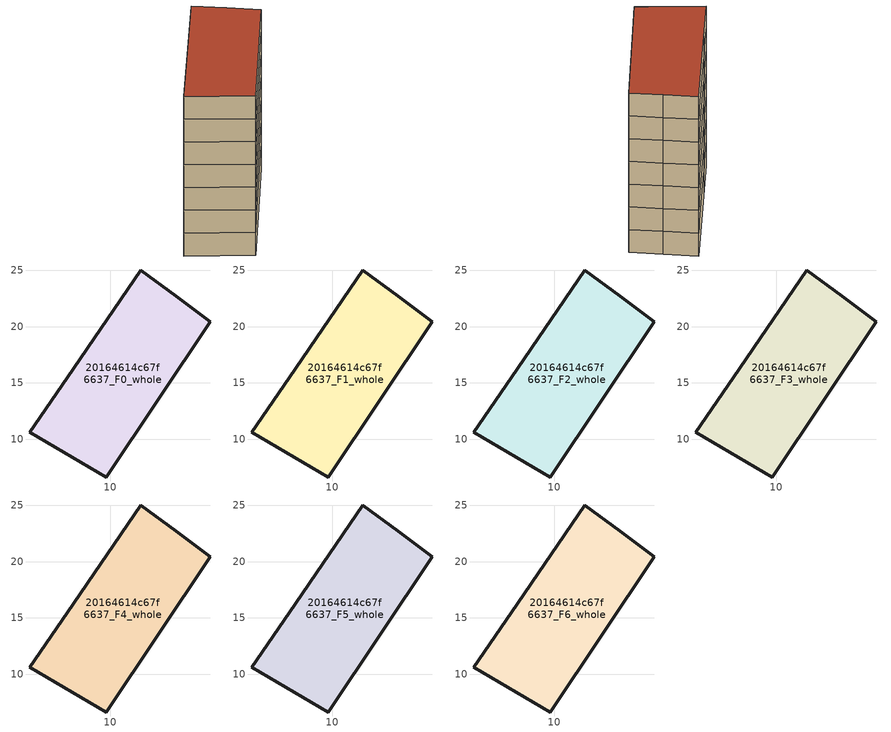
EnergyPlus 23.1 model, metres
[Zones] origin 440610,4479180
20164614c67f6637_F0_whole
 floor ground (EU_floor_Construction): 15.88,22.7 18.89,20.43 9.65,6.63 2.88,10.62 6.18,15.44 12.74,25.03 z0
 wall outside (EU_wall_Construction): 18.89,20.43 15.88,22.7 12.74,25.03 6.18,15.44 2.88,10.62 9.65,6.63 18.89,20.43 z0:3
20164614c67f6637_F1_whole
 floor to 20164614c67f6637_F0_whole (EU_floor_Construction): 15.88,22.7 18.89,20.43 9.65,6.63 2.88,10.62 6.18,15.44 12.74,25.03 z3
 wall outside (EU_wall_Construction): 18.89,20.43 15.88,22.7 12.74,25.03 6.18,15.44 2.88,10.62 9.65,6.63 18.89,20.43 z3:6
20164614c67f6637_F2_whole
 floor to 20164614c67f6637_F1_whole (EU_floor_Construction): 15.88,22.7 18.89,20.43 9.65,6.63 2.88,10.62 6.18,15.44 12.74,25.03 z6
 wall outside (EU_wall_Construction): 18.89,20.43 15.88,22.7 12.74,25.03 6.18,15.44 2.88,10.62 9.65,6.63 18.89,20.43 z6:9
20164614c67f6637_F3_whole
 floor to 20164614c67f6637_F2_whole (EU_floor_Construction): 15.88,22.7 18.89,20.43 9.65,6.63 2.88,10.62 6.18,15.44 12.74,25.03 z9
 wall outside (EU_wall_Construction): 18.89,20.43 15.88,22.7 12.74,25.03 6.18,15.44 2.88,10.62 9.65,6.63 18.89,20.43 z9:12
20164614c67f6637_F4_whole
 floor to 20164614c67f6637_F3_whole (EU_floor_Construction): 15.88,22.7 18.89,20.43 9.65,6.63 2.88,10.62 6.18,15.44 12.74,25.03 z12
 wall outside (EU_wall_Construction): 18.89,20.43 15.88,22.7 12.74,25.03 6.18,15.44 2.88,10.62 9.65,6.63 18.89,20.43 z12:15
20164614c67f6637_F5_whole
 floor to 20164614c67f6637_F4_whole (EU_floor_Construction): 15.88,22.7 18.89,20.43 9.65,6.63 2.88,10.62 6.18,15.44 12.74,25.03 z15
 wall outside (EU_wall_Construction): 18.89,20.43 15.88,22.7 12.74,25.03 6.18,15.44 2.88,10.62 9.65,6.63 18.89,20.43 z15:18
20164614c67f6637_F6_whole
 floor to 20164614c67f6637_F5_whole (EU_floor_Construction): 15.88,22.7 18.89,20.43 9.65,6.63 2.88,10.62 6.18,15.44 12.74,25.03 z18
 wall outside (EU_wall_Construction): 18.89,20.43 15.88,22.7 12.74,25.03 6.18,15.44 2.88,10.62 9.65,6.63 18.89,20.43 z18:21
 roof outside (EU_roof_Construction): 9.65,6.63 18.89,20.43 15.88,22.7 12.74,25.03 6.18,15.44 2.88,10.62 z21
[Building]
EU S2 Campaign: North Axis=0; Terrain=City; Solar Distribution=FullExterior
[Site:Location]
Madrid: Latitude=40.5; Longitude=-3.5; Time Zone=1; Elevation=609
[SizingPeriod:WeatherFileDays]
AnnualSizingPeriod: Begin Month=1; Begin Day of Month=1; End Month=12; End Day of Month=31; Day of Week for Start Day=Monday; Use Weather File Daylight Saving Period=No; Use Weather File Rain and Snow Indicators=No
[MATERIAL]
EU_InternalMass_Material: Roughness=MediumRough; Thickness=0.1; Conductivity=1; Density=1800; Specific Heat=900; Thermal Absorptance=0.9; Solar Absorptance=0.7; Visible Absorptance=0.7
[MATERIAL:NOMASS] Roughness=MediumRough; Thermal Absorptance=0.9; Solar Absorptance=0.7; Visible Absorptance=0.7
Name | Thermal Resistance
EU_wall_NoMass | 1.60022
EU_roof_NoMass | 1.57597
EU_floor_NoMass | 0.470652
[CONSTRUCTION]
EU_wall_Construction: EU_wall_NoMass
EU_roof_Construction: EU_roof_NoMass
EU_floor_Construction: EU_floor_NoMass
EU_InternalMass_Construction: EU_InternalMass_Material
[ZONE] Type=1; Multiplier=1; Ceiling Height=autocalculate; Volume=396.557; Floor Area=autocalculate; Part of Total Floor Area=Yes
20164614c67f6637_F0_whole; 20164614c67f6637_F1_whole; 20164614c67f6637_F2_whole; 20164614c67f6637_F3_whole; 20164614c67f6637_F4_whole; 20164614c67f6637_F5_whole; 20164614c67f6637_F6_whole
[INTERNALMASS] Construction=EU_InternalMass_Construction; Surface Area=132.186
Name | Zone or ZoneList
20164614c67f6637_F0_whole_EU_InternalMass | 20164614c67f6637_F0_whole
20164614c67f6637_F1_whole_EU_InternalMass | 20164614c67f6637_F1_whole
20164614c67f6637_F2_whole_EU_InternalMass | 20164614c67f6637_F2_whole
20164614c67f6637_F3_whole_EU_InternalMass | 20164614c67f6637_F3_whole
20164614c67f6637_F4_whole_EU_InternalMass | 20164614c67f6637_F4_whole
20164614c67f6637_F5_whole_EU_InternalMass | 20164614c67f6637_F5_whole
20164614c67f6637_F6_whole_EU_InternalMass | 20164614c67f6637_F6_whole
[OTHEREQUIPMENT] Fuel Type=Electricity; Design Level Calculation Method=Watts/Area; Power per Zone Floor Area=1; Fraction Latent=0; Fraction Radiant=0; Fraction Lost=0; Carbon Dioxide Generation Rate=0; EndUse Subcategory=EU_Step8_InternalGains
Name | Zone or ZoneList or Space or SpaceList | Schedule
EU_Step8_InternalGain_20164614c67f6637_F0_whole_f000 | 20164614c67f6637_F0_whole | EU_Step8_GainSchedule_20164614c67f6637_F0_whole_f000
EU_Step8_InternalGain_20164614c67f6637_F1_whole_f000 | 20164614c67f6637_F1_whole | EU_Step8_GainSchedule_20164614c67f6637_F1_whole_f000
EU_Step8_InternalGain_20164614c67f6637_F2_whole_f000 | 20164614c67f6637_F2_whole | EU_Step8_GainSchedule_20164614c67f6637_F2_whole_f000
EU_Step8_InternalGain_20164614c67f6637_F3_whole_f000 | 20164614c67f6637_F3_whole | EU_Step8_GainSchedule_20164614c67f6637_F3_whole_f000
EU_Step8_InternalGain_20164614c67f6637_F4_whole_f000 | 20164614c67f6637_F4_whole | EU_Step8_GainSchedule_20164614c67f6637_F4_whole_f000
EU_Step8_InternalGain_20164614c67f6637_F5_whole_f000 | 20164614c67f6637_F5_whole | EU_Step8_GainSchedule_20164614c67f6637_F5_whole_f000
EU_Step8_InternalGain_20164614c67f6637_F6_whole_f000 | 20164614c67f6637_F6_whole | EU_Step8_GainSchedule_20164614c67f6637_F6_whole_f000
[ZONEVENTILATION:DESIGNFLOWRATE] Schedule=EU_AlwaysOn; Design Flow Rate Calculation Method=AirChanges/Hour; Air Changes per Hour=0.480704; Ventilation Type=Natural; Fan Pressure Rise=0; Fan Total Efficiency=1; Constant Term Coefficient=1; Temperature Term Coefficient=0; Velocity Term Coefficient=0; Velocity Squared Term Coefficient=0; Minimum Indoor Temperature=-100; Maximum Indoor Temperature=100; Delta Temperature=-100; Minimum Outdoor Temperature=-100; Maximum Outdoor Temperature=100; Maximum Wind Speed=40
Name | Zone or ZoneList or Space or SpaceList
EU_ConstantAir_20164614c67f6637_F0_whole | 20164614c67f6637_F0_whole
EU_ConstantAir_20164614c67f6637_F1_whole | 20164614c67f6637_F1_whole
EU_ConstantAir_20164614c67f6637_F2_whole | 20164614c67f6637_F2_whole
EU_ConstantAir_20164614c67f6637_F3_whole | 20164614c67f6637_F3_whole
EU_ConstantAir_20164614c67f6637_F4_whole | 20164614c67f6637_F4_whole
EU_ConstantAir_20164614c67f6637_F5_whole | 20164614c67f6637_F5_whole
EU_ConstantAir_20164614c67f6637_F6_whole | 20164614c67f6637_F6_whole
[HVACTEMPLATE:THERMOSTAT] Constant Heating Setpoint=20; Constant Cooling Setpoint=50
EU_HeatOnly_20164614c67f6637_F0_whole; EU_HeatOnly_20164614c67f6637_F1_whole; EU_HeatOnly_20164614c67f6637_F2_whole; EU_HeatOnly_20164614c67f6637_F3_whole; EU_HeatOnly_20164614c67f6637_F4_whole; EU_HeatOnly_20164614c67f6637_F5_whole; EU_HeatOnly_20164614c67f6637_F6_whole
[HVACTEMPLATE:ZONE:IDEALLOADSAIRSYSTEM] System Availability Schedule=EU_AlwaysOn; Maximum Heating Supply Air Temperature=50; Minimum Cooling Supply Air Temperature=13; Maximum Heating Supply Air Humidity Ratio=0.0156; Minimum Cooling Supply Air Humidity Ratio=0.0077; Heating Limit=NoLimit; Cooling Limit=NoLimit; Heating Availability Schedule=EU_AlwaysOn; Cooling Availability Schedule=EU_CoolingOff; Dehumidification Control Type=ConstantSensibleHeatRatio; Cooling Sensible Heat Ratio=0.7; Dehumidification Setpoint=60; Humidification Control Type=None; Humidification Setpoint=30; Outdoor Air Method=None; Outdoor Air Flow Rate per Person=0.00944; Outdoor Air Flow Rate per Zone Floor Area=0; Outdoor Air Flow Rate per Zone=0; Demand Controlled Ventilation Type=None; Outdoor Air Economizer Type=NoEconomizer; Heat Recovery Type=None; Sensible Heat Recovery Effectiveness=0.7; Latent Heat Recovery Effectiveness=0.65
Name | Template Thermostat
20164614c67f6637_F0_whole | EU_HeatOnly_20164614c67f6637_F0_whole
20164614c67f6637_F1_whole | EU_HeatOnly_20164614c67f6637_F1_whole
20164614c67f6637_F2_whole | EU_HeatOnly_20164614c67f6637_F2_whole
20164614c67f6637_F3_whole | EU_HeatOnly_20164614c67f6637_F3_whole
20164614c67f6637_F4_whole | EU_HeatOnly_20164614c67f6637_F4_whole
20164614c67f6637_F5_whole | EU_HeatOnly_20164614c67f6637_F5_whole
20164614c67f6637_F6_whole | EU_HeatOnly_20164614c67f6637_F6_whole
[SIZING:ZONE] Zone Cooling Design Supply Air Temperature Input Method=SupplyAirTemperature; Zone Cooling Design Supply Air Temperature=13; Zone Heating Design Supply Air Temperature Input Method=SupplyAirTemperature; Zone Heating Design Supply Air Temperature=50; Zone Cooling Design Supply Air Humidity Ratio=0.008; Zone Heating Design Supply Air Humidity Ratio=0.008; Cooling Design Air Flow Method=DesignDay; Cooling Design Air Flow Rate=0; Cooling Minimum Air Flow per Zone Floor Area=0.000762; Cooling Minimum Air Flow=0; Cooling Minimum Air Flow Fraction=0.2; Heating Design Air Flow Method=DesignDay; Heating Design Air Flow Rate=0; Heating Maximum Air Flow per Zone Floor Area=0.002032; Heating Maximum Air Flow=0.141576; Heating Maximum Air Flow Fraction=0.3; Account for Dedicated Outdoor Air System=No; Dedicated Outdoor Air System Control Strategy=NeutralSupplyAir; Dedicated Outdoor Air Low Setpoint Temperature for Design=autosize; Dedicated Outdoor Air High Setpoint Temperature for Design=autosize; Zone Load Sizing Method=Sensible Load Only No Latent Load; Zone Latent Cooling Design Supply Air Humidity Ratio Input Method=HumidityRatioDifference; Zone Cooling Design Supply Air Humidity Ratio Difference=0.005; Zone Latent Heating Design Supply Air Humidity Ratio Input Method=HumidityRatioDifference; Zone Humidification Design Supply Air Humidity Ratio Difference=0.005
20164614c67f6637_F0_whole; 20164614c67f6637_F1_whole; 20164614c67f6637_F2_whole; 20164614c67f6637_F3_whole; 20164614c67f6637_F4_whole; 20164614c67f6637_F5_whole; 20164614c67f6637_F6_whole
[SCHEDULE:CONSTANT]
Name | Hourly Value
EU_AlwaysOn | 1
EU_CoolingOff | 0
[SCHEDULE:FILE] Column Number=1; Rows to Skip at Top=0; Number of Hours of Data=8760; Column Separator=Comma; Interpolate to Timestep=No; Minutes per Item=60; Adjust Schedule for Daylight Savings=Yes
Name | File
EU_Step8_GainSchedule_20164614c67f6637_F0_whole_f000 | C:\Users\o_iseri\Desktop\OpenUBEM\openubem\outputs\eu_evidence\EU-11\ES-MAD-BERRUGUETE\idfs\20164614c67f6637\20164614c67f6637_F0_whole_f000_gain.csv
EU_Step8_GainSchedule_20164614c67f6637_F1_whole_f000 | C:\Users\o_iseri\Desktop\OpenUBEM\openubem\outputs\eu_evidence\EU-11\ES-MAD-BERRUGUETE\idfs\20164614c67f6637\20164614c67f6637_F1_whole_f000_gain.csv
EU_Step8_GainSchedule_20164614c67f6637_F2_whole_f000 | C:\Users\o_iseri\Desktop\OpenUBEM\openubem\outputs\eu_evidence\EU-11\ES-MAD-BERRUGUETE\idfs\20164614c67f6637\20164614c67f6637_F2_whole_f000_gain.csv
EU_Step8_GainSchedule_20164614c67f6637_F3_whole_f000 | C:\Users\o_iseri\Desktop\OpenUBEM\openubem\outputs\eu_evidence\EU-11\ES-MAD-BERRUGUETE\idfs\20164614c67f6637\20164614c67f6637_F3_whole_f000_gain.csv
EU_Step8_GainSchedule_20164614c67f6637_F4_whole_f000 | C:\Users\o_iseri\Desktop\OpenUBEM\openubem\outputs\eu_evidence\EU-11\ES-MAD-BERRUGUETE\idfs\20164614c67f6637\20164614c67f6637_F4_whole_f000_gain.csv
EU_Step8_GainSchedule_20164614c67f6637_F5_whole_f000 | C:\Users\o_iseri\Desktop\OpenUBEM\openubem\outputs\eu_evidence\EU-11\ES-MAD-BERRUGUETE\idfs\20164614c67f6637\20164614c67f6637_F5_whole_f000_gain.csv
EU_Step8_GainSchedule_20164614c67f6637_F6_whole_f000 | C:\Users\o_iseri\Desktop\OpenUBEM\openubem\outputs\eu_evidence\EU-11\ES-MAD-BERRUGUETE\idfs\20164614c67f6637\20164614c67f6637_F6_whole_f000_gain.csv
